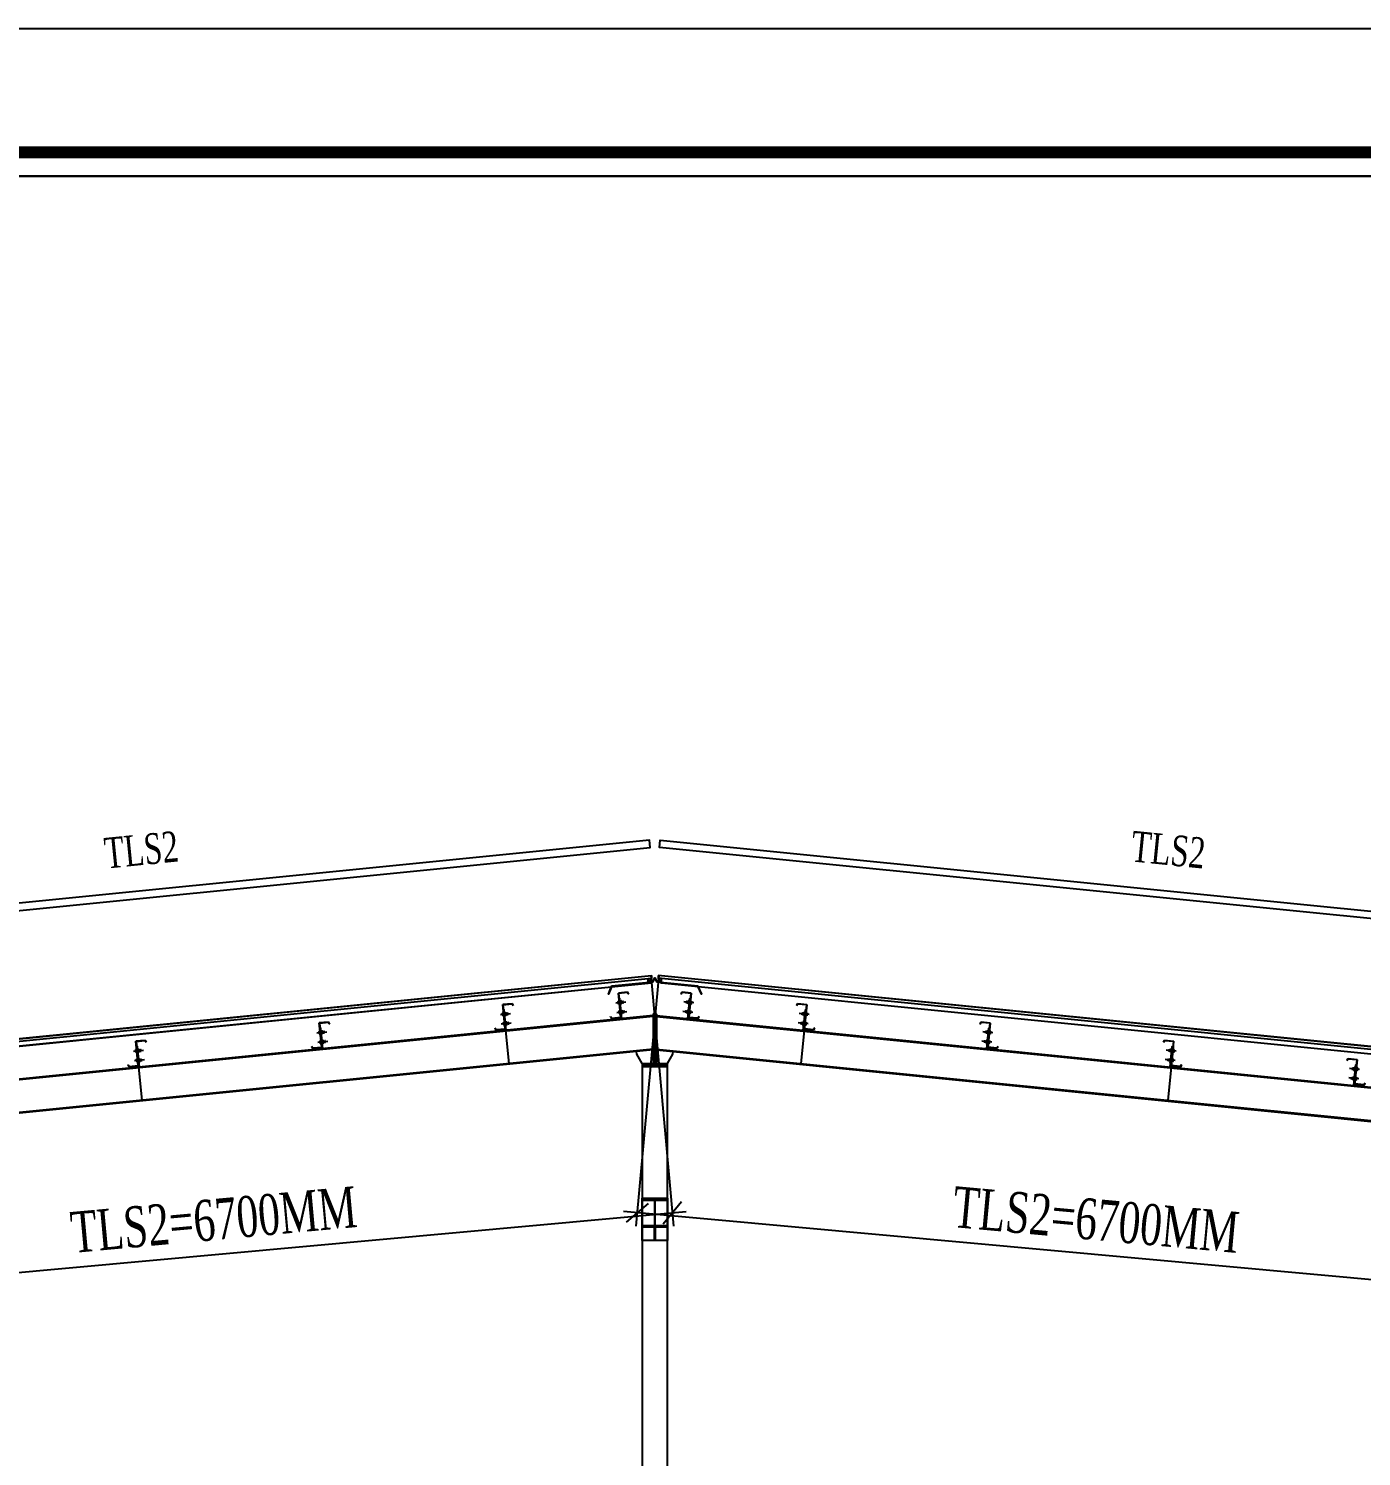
# Model space of a CAD drawing. Header units: inches. Extents: x 315041 to 662841, y -45540 to -35018.
# Drawn here: x 331641.5 to 331739.1, y -36265.7 to -36161.1 of the extents above; entities that cross this region are included whole.
import ezdxf

# ---------------------------------------------------------------- set-up
doc = ezdxf.new("R2010")
doc.units = ezdxf.units.IN
doc.header["$MEASUREMENT"] = 0
for name, color, linetype in [('2', 2, 'Continuous'), ('2NET-VE', 8, 'Continuous'), ('5', 5, 'Continuous'), ('7', 7, 'Continuous'), ('8', 8, 'Continuous'), ('BAO KHUNG', 31, 'Continuous'), ('DIM', 8, 'Continuous'), ('flashing', 6, 'Continuous'), ('GIANG', 1, 'Continuous'), ('ROOFING', 4, 'Continuous')]:
    doc.layers.add(name, color=color, linetype=linetype)
doc.styles.add('ST1', font='times.ttf', dxfattribs={"width": 0.7})
doc.dimstyles.new('100', dxfattribs={"dimtxt": 3, "dimasz": 1.5, "dimexe": 1, "dimexo": 0, "dimgap": 1, "dimtad": 1, "dimdec": 0, "dimlfac": 100, "dimzin": 0, "dimdsep": 46, "dimtxsty": 'ST1', "dimblk": 'OBLIQUE', "dimcen": 1, "dimdle": 1, "dimclrd": 8, "dimclre": 8, "dimclrt": 3, "dimadec": 0, "dimazin": 0, "dimtfac": 1, "dimtdec": 0, "dimtix": 1, "dimtmove": 1, "dimatfit": 3, "dimfxl": 0, "dimtfill": 1, "dimtolj": 1, "dimtzin": 0, "dimlwd": -1, "dimlwe": -1, "dimarcsym": 1})

# ---------------------------------------------------------------- blocks, each defined once
blk = doc.blocks.new('A$C75D82031')
at = {"layer": '2', "color": 157, "linetype": 'Continuous'}
blk.add_lwpolyline([(0, 420), (594, 420), (594, 0), (0, 0)], close=True, dxfattribs=at)
at = {"layer": '7', "color": 147, "linetype": 'Continuous'}
blk.add_lwpolyline([(12.33, 57.61), (581.67, 57.61), (581.67, 409.19), (12.33, 409.19)], close=True, dxfattribs=at)
at = {"layer": 'BAO KHUNG', "color": 167, "linetype": 'Continuous', "const_width": 0.871}
blk.add_lwpolyline([(10.59, 9.07), (583.41, 9.07), (583.41, 410.93), (10.59, 410.93)], close=True, dxfattribs=at)
blk = doc.blocks.new('A$C69F028B4')
at = {"layer": '2'}
for points in [[(0, 1.617), (1.375, 1.617), (1.375, 1.667), (0, 1.667)], [(0.667, 0.05), (0.708, 0.05), (0.708, 1.617), (0.667, 1.617)], [(0, 0), (1.375, 0), (1.375, 0.05), (0, 0.05)]]:
    blk.add_lwpolyline(points, close=True, dxfattribs=at)
blk = doc.blocks.new('*U235')
at = {"layer": '2NET-VE', "ltscale": 0.5}
for p, q in [((0, 8), (9, 8)), ((23, 7), (23, 7)), ((0, -8), (9, -8)), ((23, -7), (23, -7))]:
    blk.add_line(p, q, dxfattribs=at)
at = {"layer": '7', "linetype": 'Continuous'}
for p, q in [((22, 6), (23, 8)), ((22, -6), (24, 6)), ((23, 8), (24, 6)), ((24, 6), (25, 8)), ((24, -6), (26, 6)), ((25, 8), (26, 6)), ((26, 6), (27, 8)), ((26, -6), (28, 6)), ((27, 8), (28, 6)), ((28, 6), (29, 8)), ((28, -6), (30, 6)), ((29, 8), (30, 6)), ((30, 6), (31, 8)), ((30, -6), (32, 6)), ((30, -6), (32, 6)), ((31, 8), (32, 6)), ((32, 6), (33, 8)), ((32, -6), (34, 6)), ((33, 8), (34, 6)), ((34, 6), (35, 8)), ((34, -6), (35, 6)), ((34, -6), (35, 6)), ((34, -6), (35, 6)), ((35, 8), (35, 6)), ((35, 6), (37, 8)), ((36, -6), (37, 6)), ((37, 8), (37, 6)), ((42, 6), (37, 6)), ((42, 6), (42, -6)), ((22, -6), (23, -8)), ((22, -6), (22, -6)), ((22, -6), (22, -6)), ((23, -8), (24, -6)), ((24, -6), (25, -8)), ((25, -8), (26, -6)), ((26, -6), (27, -8)), ((27, -8), (28, -6)), ((28, -6), (29, -8)), ((29, -8), (30, -6)), ((30, -6), (31, -8)), ((31, -8), (32, -6)), ((32, -6), (33, -8)), ((33, -8), (34, -6)), ((34, -6), (35, -8)), ((35, -8), (36, -6)), ((36, -6), (42, -6))]:
    blk.add_line(p, q, dxfattribs=at)
at = {"layer": '8', "linetype": 'Continuous'}
for p, q in [((-10, 9), (-10, 12)), ((-10, -12), (-10, 12)), ((-1, 15), (-9, 15)), ((-1, 9), (-9, 9)), ((0, 9), (0, 12)), ((0, -12), (0, 12)), ((9, -18), (9, 18)), ((9, 18), (11, 18)), ((11, -18), (11, 18)), ((11, 9), (11, 12)), ((11, -12), (11, 12)), ((12, 15), (21, 15)), ((13, 9), (20, 9)), ((22, 9), (22, 12)), ((22, -12), (22, 12)), ((-10, -9), (-10, -12)), ((-1, -9), (-9, -9)), ((-9, -15), (-1, -15)), ((0, -9), (0, -12)), ((9, -18), (11, -18)), ((11, -9), (11, -12)), ((21, -15), (12, -15)), ((13, -9), (20, -9)), ((22, -9), (22, -12))]:
    blk.add_line(p, q, dxfattribs=at)
at = {"layer": '8', "ltscale": 10}
blk.add_line((-33, 0), (65, 0), dxfattribs=at)
at = {"layer": '8', "linetype": 'Continuous'}
for centre, radius, start, end in [((-5, 12), 5.58, 146.602, 180), ((-6, 12), 4.1, 180, 228.5476), ((-6, 6), 4.1, 131.4524, 180), ((-6, 12), 5.58, 0, 33.398), ((-4, 12), 4.1, 311.4524, 0), ((-4, 6), 4.1, 0, 48.5476), ((17, 12), 5.58, 146.602, 180), ((16, 12), 4.1, 180, 228.5476), ((16, 6), 4.1, 131.4524, 180), ((18, 12), 4.1, 311.4524, 0), ((18, 6), 4.1, 0, 48.5476), ((16, 12), 5.58, 0, 33.398), ((-6, -6), 4.1, 180, 228.5476), ((-6, -12), 4.1, 131.4524, 180), ((-5, -12), 5.58, 180, 213.398), ((-4, -6), 4.1, 311.4524, 0), ((-4, -12), 4.1, 0, 48.5476), ((-6, -12), 5.58, 326.602, 0), ((16, -6), 4.1, 180, 228.5476), ((16, -12), 4.1, 131.4524, 180), ((17, -12), 5.58, 180, 213.398), ((18, -6), 4.1, 311.4524, 0), ((18, -12), 4.1, 0, 48.5476), ((16, -12), 5.58, 326.602, 0)]:
    blk.add_arc(centre, radius, start, end, dxfattribs=at)
blk = doc.blocks.new('*U234')
at = {"layer": '2NET-VE', "ltscale": 0.5}
for p, q in [((0, 8), (9, 8)), ((23, 7), (23, 7)), ((0, -8), (9, -8)), ((23, -7), (23, -7))]:
    blk.add_line(p, q, dxfattribs=at)
at = {"layer": '7', "linetype": 'Continuous'}
for p, q in [((22, 6), (23, 8)), ((22, -6), (24, 6)), ((23, 8), (24, 6)), ((24, 6), (25, 8)), ((24, -6), (26, 6)), ((25, 8), (26, 6)), ((26, 6), (27, 8)), ((26, -6), (28, 6)), ((27, 8), (28, 6)), ((28, 6), (29, 8)), ((28, -6), (30, 6)), ((29, 8), (30, 6)), ((30, 6), (31, 8)), ((30, -6), (32, 6)), ((30, -6), (32, 6)), ((31, 8), (32, 6)), ((32, 6), (33, 8)), ((32, -6), (34, 6)), ((33, 8), (34, 6)), ((34, 6), (35, 8)), ((34, -6), (35, 6)), ((34, -6), (35, 6)), ((34, -6), (35, 6)), ((35, 8), (35, 6)), ((35, 6), (37, 8)), ((36, -6), (37, 6)), ((37, 8), (37, 6)), ((42, 6), (37, 6)), ((42, 6), (42, -6)), ((22, -6), (23, -8)), ((22, -6), (22, -6)), ((22, -6), (22, -6)), ((23, -8), (24, -6)), ((24, -6), (25, -8)), ((25, -8), (26, -6)), ((26, -6), (27, -8)), ((27, -8), (28, -6)), ((28, -6), (29, -8)), ((29, -8), (30, -6)), ((30, -6), (31, -8)), ((31, -8), (32, -6)), ((32, -6), (33, -8)), ((33, -8), (34, -6)), ((34, -6), (35, -8)), ((35, -8), (36, -6)), ((36, -6), (42, -6))]:
    blk.add_line(p, q, dxfattribs=at)
at = {"layer": '8', "linetype": 'Continuous'}
for p, q in [((-10, 9), (-10, 12)), ((-10, -12), (-10, 12)), ((-1, 15), (-9, 15)), ((-1, 9), (-9, 9)), ((0, 9), (0, 12)), ((0, -12), (0, 12)), ((9, -18), (9, 18)), ((9, 18), (11, 18)), ((11, -18), (11, 18)), ((11, 9), (11, 12)), ((11, -12), (11, 12)), ((12, 15), (21, 15)), ((13, 9), (20, 9)), ((22, 9), (22, 12)), ((22, -12), (22, 12)), ((-10, -9), (-10, -12)), ((-1, -9), (-9, -9)), ((-9, -15), (-1, -15)), ((0, -9), (0, -12)), ((9, -18), (11, -18)), ((11, -9), (11, -12)), ((21, -15), (12, -15)), ((13, -9), (20, -9)), ((22, -9), (22, -12))]:
    blk.add_line(p, q, dxfattribs=at)
at = {"layer": '8', "ltscale": 10}
blk.add_line((-33, 0), (65, 0), dxfattribs=at)
at = {"layer": '8', "linetype": 'Continuous'}
for centre, radius, start, end in [((-5, 12), 5.58, 146.602, 180), ((-6, 12), 4.1, 180, 228.5476), ((-6, 6), 4.1, 131.4524, 180), ((-6, 12), 5.58, 0, 33.398), ((-4, 12), 4.1, 311.4524, 0), ((-4, 6), 4.1, 0, 48.5476), ((17, 12), 5.58, 146.602, 180), ((16, 12), 4.1, 180, 228.5476), ((16, 6), 4.1, 131.4524, 180), ((18, 12), 4.1, 311.4524, 0), ((18, 6), 4.1, 0, 48.5476), ((16, 12), 5.58, 0, 33.398), ((-6, -6), 4.1, 180, 228.5476), ((-6, -12), 4.1, 131.4524, 180), ((-5, -12), 5.58, 180, 213.398), ((-4, -6), 4.1, 311.4524, 0), ((-4, -12), 4.1, 0, 48.5476), ((-6, -12), 5.58, 326.602, 0), ((16, -6), 4.1, 180, 228.5476), ((16, -12), 4.1, 131.4524, 180), ((17, -12), 5.58, 180, 213.398), ((18, -6), 4.1, 311.4524, 0), ((18, -12), 4.1, 0, 48.5476), ((16, -12), 5.58, 326.602, 0)]:
    blk.add_arc(centre, radius, start, end, dxfattribs=at)
blk = doc.blocks.new('XM150')
at = {"layer": '2', "ltscale": 0.015}
for p, q in [((69, 180), (1, 180)), ((1, 1), (1, 180)), ((2, 179), (2, 0)), ((2, 179), (68, 179)), ((75, 166), (68, 179)), ((69, 180), (76, 167)), ((76, 167), (75, 166)), ((-74, 13), (-73, 14)), ((-66, 0), (-74, 13)), ((-73, 14), (-65, 1)), ((2, 0), (-66, 0)), ((-65, 1), (1, 1))]:
    blk.add_line(p, q, dxfattribs=at)
at = {"layer": '5'}
blk.add_lwpolyline([(8, -10), (8, 140), (2, 140), (2, -10), (8, -10)], close=True, dxfattribs=at)
at = {"layer": 'GIANG', "xscale": 0.7499999999999999, "yscale": 0.7499999999999999, "zscale": 0.7499999999999999}
for name, p in [('*U235', (1, 110)), ('*U234', (1, 40))]:
    blk.add_blockref(name, p, dxfattribs=at)
blk = doc.blocks.new('*U238')
at = {"layer": '2', "xscale": 0.008333333333333335, "yscale": 0.008333333333333335, "zscale": 0.008333333333333335, "rotation": 5.710593137616317}
blk.add_blockref('XM150', (0.083, -0.704), dxfattribs=at)
blk = doc.blocks.new('*U239')
at = {"layer": 'DIM', "color": 0, "linetype": 'ByBlock', "lineweight": -2, "transparency": 16777216}
for p in [(0, 0), (-11.194, -1.119), (-22.388, -2.239), (-33.583, -3.358), (-44.777, -4.478), (-55.971, -5.597), (-67.165, -6.717), (-78.359, -7.836), (-89.553, -8.955)]:
    blk.add_blockref('*U238', p, dxfattribs=at)
blk = doc.blocks.new('*U242')
at = {"layer": '2', "xscale": 0.008333333333333335, "yscale": 0.008333333333333335, "zscale": 0.008333333333333335, "rotation": 5.710593137616317}
blk.add_blockref('XM150', (0.083, -0.704), dxfattribs=at)
blk = doc.blocks.new('*U243')
at = {"layer": 'DIM', "color": 0, "linetype": 'ByBlock', "lineweight": -2, "transparency": 16777216}
for p in [(0, 0), (-11.194, -1.119), (-22.388, -2.239), (-33.583, -3.358), (-44.777, -4.478), (-55.971, -5.597), (-67.165, -6.717), (-78.359, -7.836), (-89.553, -8.955)]:
    blk.add_blockref('*U242', p, dxfattribs=at)
blk = doc.blocks.new('_Oblique')
at = {"color": 0, "linetype": 'ByBlock', "lineweight": -2}
blk.add_line((-0.5, -0.5), (0.5, 0.5), dxfattribs=at)
blk = doc.blocks.new('*D786')
at = {"layer": '2', "color": 8, "linetype": 'Continuous', "transparency": 16777216}
for p, q in [((331687.08, -36230.47), (331688.76, -36248.85)), ((331620.42, -36237.15), (331622.04, -36254.95)), ((331620.96, -36254.05), (331689.67, -36247.77))]:
    blk.add_line(p, q, dxfattribs=at)
at = {"layer": 'Defpoints', "color": 0, "transparency": 16777216}
for p in [(331687.08, -36230.47), (331620.42, -36237.15), (331688.67, -36247.86)]:
    blk.add_point(p, dxfattribs=at)
at = {"layer": '2', "color": 8, "transparency": 16777216, "xscale": 1.5, "yscale": 1.5, "zscale": 1.5}
for p, rotation in [((331688.67, -36247.86), 5.222103691878452), ((331621.95, -36253.95), 185.2221036918785)]:
    blk.add_blockref('_Oblique', p, dxfattribs=dict(at, rotation=rotation))
at = {"layer": '2', "color": 3, "transparency": 16777216, "insert": (331655.08, -36248.38), "char_height": 3, "attachment_point": 5, "rotation": 5.2221, "style": 'ST1', "bg_fill": 3, "box_fill_scale": 1.25, "bg_fill_color": 256, "bg_fill_true_color": 13158600, "bg_fill_transparency": 6881364}
blk.add_mtext('\\A1;TLS2=6700MM', dxfattribs=at)
blk = doc.blocks.new('*D790')
at = {"layer": '2', "color": 8, "linetype": 'Continuous', "transparency": 16777216}
for p, q in [((331687.68, -36230.47), (331686, -36248.85)), ((331754.35, -36237.15), (331752.72, -36254.95)), ((331753.81, -36254.05), (331685.1, -36247.77))]:
    blk.add_line(p, q, dxfattribs=at)
at = {"layer": 'Defpoints', "color": 0, "transparency": 16777216}
for p in [(331687.68, -36230.47), (331754.35, -36237.15), (331686.09, -36247.86)]:
    blk.add_point(p, dxfattribs=at)
at = {"layer": '2', "color": 8, "transparency": 16777216, "xscale": 1.5, "yscale": 1.5, "zscale": 1.5}
for p, rotation in [((331686.09, -36247.86), 174.7778963084223), ((331752.81, -36253.95), 354.7778963084223)]:
    blk.add_blockref('_Oblique', p, dxfattribs=dict(at, rotation=rotation))
at = {"layer": '2', "color": 3, "transparency": 16777216, "insert": (331719.68, -36248.38), "char_height": 3, "attachment_point": 5, "rotation": 354.7779, "style": 'ST1', "bg_fill": 3, "box_fill_scale": 1.25, "bg_fill_color": 256, "bg_fill_true_color": 13158600, "bg_fill_transparency": 12094907}
blk.add_mtext('\\A1;TLS2=6700MM', dxfattribs=at)

msp = doc.modelspace()

# ---------------------------------------------------------------- linework, layer by layer
at = {"color": 8}
msp.add_lwpolyline([(331403.7734, -36171.9399), (331973.1113, -36171.9399), (331973.1113, -36347.7298), (331403.7734, -36347.7298)], close=True, dxfattribs=at)
at = {"color": 2, "true_color": 0xe7eb14}
for points in [[(331620.3671, -36227.7775), (331687.0329, -36221.1109), (331686.9828, -36220.5631), (331620.317, -36227.2297)], [(331754.3976, -36227.7775), (331687.7318, -36221.1109), (331687.7819, -36220.5631), (331754.4477, -36227.2297)]]:
    msp.add_lwpolyline(points, close=True, dxfattribs=at)
at = {"layer": '2', "color": 9}
for p, q in [((331816.0996, -36243.8736), (331687.8762, -36231.0513)), ((331687.2624, -36233.4234), (331565.7919, -36245.5704)), ((331687.2624, -36233.4837), (331565.7919, -36245.6307)), ((331687.3824, -36233.4114), (331687.3824, -36235.9238)), ((331687.3824, -36233.4114), (331687.3824, -36235.9238)), ((331687.3824, -36233.4114), (331687.3824, -36235.9238)), ((331687.3824, -36233.4114), (331687.3824, -36235.9238)), ((331687.5024, -36233.4234), (331808.9728, -36245.5704)), ((331687.5024, -36233.4234), (331688.4476, -36233.5179)), ((331687.5024, -36233.4837), (331808.9728, -36245.6307)), ((331676.4494, -36234.5047), (331676.6922, -36236.9326)), ((331698.3153, -36234.5047), (331698.0725, -36236.9326)), ((331687.2624, -36235.8755), (331565.7919, -36248.0226)), ((331687.2624, -36235.9358), (331565.7919, -36248.0829)), ((331686.0548, -36236.2448), (331686.0362, -36236.0585)), ((331686.4524, -36236.9176), (331686.0548, -36236.2448)), ((331687.5024, -36235.8755), (331808.9728, -36248.0226)), ((331687.5024, -36235.9358), (331808.9728, -36248.0829)), ((331688.3124, -36236.9176), (331688.7099, -36236.2448)), ((331688.7099, -36236.2448), (331688.7285, -36236.0585)), ((331649.5834, -36237.1913), (331649.8262, -36239.6192)), ((331686.4524, -36236.9176), (331688.3124, -36236.9176)), ((331686.4524, -36237.0376), (331688.3124, -36237.0376)), ((331686.4524, -36237.1576), (331688.3124, -36237.1576)), ((331687.3824, -36236.9176), (331687.3824, -36237.0376)), ((331725.1813, -36237.1913), (331724.9385, -36239.6192))]:
    msp.add_line(p, q, dxfattribs=at)
for points in [[(331687.2624, -36236.9176), (331687.3824, -36236.9176), (331687.3824, -36233.3176), (331687.2624, -36233.3176)], [(331687.2624, -36236.9176), (331687.3824, -36236.9176), (331687.3824, -36233.3176), (331687.2624, -36233.3176)], [(331687.5024, -36236.9176), (331687.3824, -36236.9176), (331687.3824, -36233.3176), (331687.5024, -36233.3176)], [(331687.5024, -36236.9176), (331687.3824, -36236.9176), (331687.3824, -36233.3176), (331687.5024, -36233.3176)]]:
    msp.add_lwpolyline(points, close=True, dxfattribs=at)
for points in [[(331686.4524, -36236.9176), (331686.4524, -36302.3198)], [(331688.3124, -36302.6429), (331688.3124, -36236.9176)]]:
    msp.add_lwpolyline(points, dxfattribs=at)
at = {"layer": '2'}
for points in [[(331686.4524, -36246.7871), (331688.3124, -36246.7871), (331688.3124, -36249.8871), (331686.4524, -36249.8871)], [(331687.3574, -36248.8871), (331687.4074, -36248.8871), (331687.4074, -36249.8871), (331687.3574, -36249.8871)]]:
    msp.add_lwpolyline(points, close=True, dxfattribs=at)
at = {"layer": 'flashing'}
msp.add_lwpolyline([(331687.3824, -36230.6757), (331687.2139, -36230.9642), (331684.2307, -36231.2625), (331684.001, -36231.8615), (331683.9918, -36231.858), (331684.2231, -36231.2532), (331687.2073, -36230.9557), (331687.3824, -36230.6551), (331687.5574, -36230.9557), (331690.5416, -36231.2532), (331690.7988, -36231.8508), (331690.7897, -36231.8543), (331690.534, -36231.2625), (331687.5508, -36230.9642)], close=True, dxfattribs=at)
at = {"layer": 'ROOFING'}
for p, q in [((331558.2739, -36243.36), (331687.1324, -36230.4741)), ((331558.2739, -36243.37), (331687.1324, -36230.4842)), ((331816.4908, -36243.36), (331687.6324, -36230.4741)), ((331816.4899, -36243.37), (331687.6324, -36230.4842)), ((331558.2924, -36243.5591), (331687.1324, -36230.6751)), ((331558.6651, -36243.8736), (331687.1329, -36231.0268)), ((331558.7091, -36243.8592), (331687.132, -36231.0169)), ((331816.4723, -36243.5591), (331687.6324, -36230.6751)), ((331816.0557, -36243.8592), (331687.8686, -36231.0405))]:
    msp.add_line(p, q, dxfattribs=at)
for points in [[(331687.1324, -36230.4741), (331687.1324, -36230.7056), (331686.8885, -36231.0513), (331686.8885, -36230.73), (331687.1324, -36230.7056)], [(331687.6324, -36230.4741), (331687.6324, -36230.7056), (331687.8762, -36231.0513), (331687.8762, -36230.73), (331687.6324, -36230.7056)]]:
    msp.add_lwpolyline(points, dxfattribs=at)

# ---------------------------------------------------------------- block references
at = {"color": 1}
msp.add_blockref('A$C75D82031', (331391.4423, -36581.1298), dxfattribs=at)
at = {"layer": '2', "color": 9, "yscale": 0.01000000000931323, "zscale": 0.01}
for p, xscale, rotation in [((331684.8819, -36233.5609), 0.009999999966040613, 5.710593237054705), ((331689.8828, -36233.5609), -0.009999999966040613, 354.2894067629453)]:
    msp.add_blockref('XM150', p, dxfattribs=dict(at, xscale=xscale, rotation=rotation))
at = {"layer": '2', "color": 9, "xscale": -1.200000000011642, "yscale": 1.200000000011642, "zscale": 1.2}
msp.add_blockref('*U243', (331698.4452, -36233.5629), dxfattribs=at)
at = {"layer": '2', "xscale": 1.200000000011642, "yscale": 1.200000000011642, "zscale": 1.2}
msp.add_blockref('A$C69F028B4', (331686.5574, -36248.8871), dxfattribs=at)
at = {"layer": 'DIM', "xscale": 1.200000000011642, "yscale": 1.200000000011642, "zscale": 1.2}
msp.add_blockref('*U239', (331676.3195, -36233.5629), dxfattribs=at)

# ---------------------------------------------------------------- next in the draw order: texts
at = {"color": 3, "char_height": 2.25, "attachment_point": 5, "style": 'ST1', "bg_fill": 3, "box_fill_scale": 1.25, "bg_fill_color": 256, "bg_fill_true_color": 13158600, "bg_fill_transparency": 157180}
for insert, rotation in [((331649.7824, -36221.2867), 5.714988), ((331724.9823, -36221.2867), 354.285012)]:
    msp.add_mtext('\\A1;TLS2', dxfattribs=dict(at, insert=insert, rotation=rotation))

# ---------------------------------------------------------------- next in the draw order: dimensions: what is measured, and where the dimension line sits
at = {"layer": '2', "color": 9}
dim = msp.add_linear_dim(base=(331688.6711, -36247.8568), p1=(331620.417, -36237.1457), p2=(331687.0824, -36230.4741), angle=185.222104, text='TLS2=<>MM', dimstyle='100', dxfattribs=at)
dim.commit()
dim.dimension.update_dxf_attribs({"geometry": '*D786', "text_midpoint": (331655.0816, -36248.3827)})

# ---------------------------------------------------------------- next in the draw order: dimensions: what is measured, and where the dimension line sits
dim = msp.add_linear_dim(base=(331686.0936, -36247.8568), p1=(331754.3477, -36237.1457), p2=(331687.6824, -36230.4741), angle=354.777896, text='TLS2=<>MM', dimstyle='100', dxfattribs=at)
dim.commit()
dim.dimension.update_dxf_attribs({"geometry": '*D790', "text_midpoint": (331719.6831, -36248.3827)})

doc.saveas('drawing.dxf')
